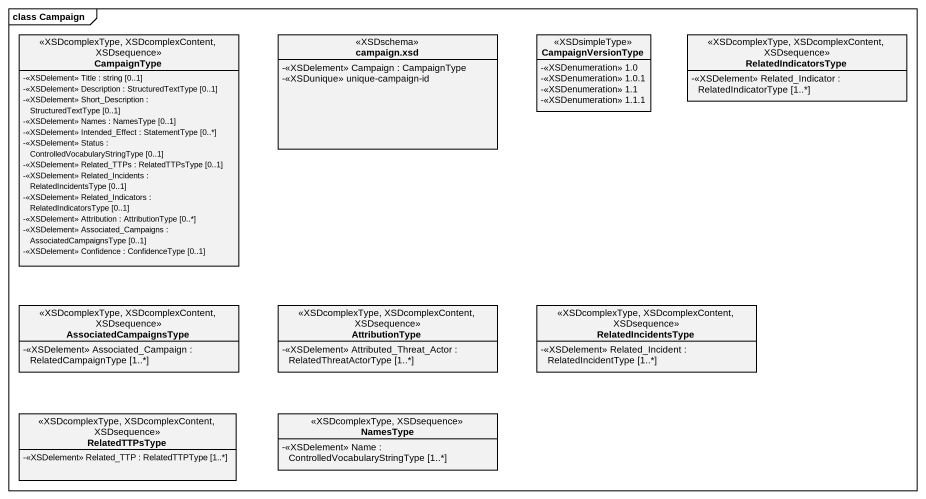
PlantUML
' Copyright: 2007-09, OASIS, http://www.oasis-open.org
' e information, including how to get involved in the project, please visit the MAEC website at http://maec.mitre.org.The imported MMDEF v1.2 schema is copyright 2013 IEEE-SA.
@startuml
mainframe class Campaign
hide circle
hide empty members
skinparam classAttributeIconSize 0
class CampaignType <<XSDcomplexType, XSDcomplexContent, XSDsequence>> {
  -<<XSDelement>> Title : string [0..1]
  -<<XSDelement>> Description : StructuredTextType [0..1]
  -<<XSDelement>> Short_Description : StructuredTextType [0..1]
  -<<XSDelement>> Names : NamesType [0..1]
  -<<XSDelement>> Intended_Effect : StatementType [0..*]
  -<<XSDelement>> Status : ControlledVocabularyStringType [0..1]
  -<<XSDelement>> Related_TTPs : RelatedTTPsType [0..1]
  -<<XSDelement>> Related_Incidents : RelatedIncidentsType [0..1]
  -<<XSDelement>> Related_Indicators : RelatedIndicatorsType [0..1]
  -<<XSDelement>> Attribution : AttributionType [0..*]
  -<<XSDelement>> Associated_Campaigns : AssociatedCampaignsType [0..1]
  -<<XSDelement>> Confidence : ConfidenceType [0..1]
}
class "campaign.xsd" as campaign_xsd <<XSDschema>> {
  -<<XSDelement>> Campaign : CampaignType
  -<<XSDunique>> unique-campaign-id
}
class CampaignVersionType <<XSDsimpleType>> {
  -<<XSDenumeration>> 1.0
  -<<XSDenumeration>> 1.0.1
  -<<XSDenumeration>> 1.1
  -<<XSDenumeration>> 1.1.1
}
class RelatedIndicatorsType <<XSDcomplexType, XSDcomplexContent, XSDsequence>> {
  -<<XSDelement>> Related_Indicator : RelatedIndicatorType [1..*]
}
class AssociatedCampaignsType <<XSDcomplexType, XSDcomplexContent, XSDsequence>> {
  -<<XSDelement>> Associated_Campaign : RelatedCampaignType [1..*]
}
class AttributionType <<XSDcomplexType, XSDcomplexContent, XSDsequence>> {
  -<<XSDelement>> Attributed_Threat_Actor : RelatedThreatActorType [1..*]
}
class RelatedIncidentsType <<XSDcomplexType, XSDcomplexContent, XSDsequence>> {
  -<<XSDelement>> Related_Incident : RelatedIncidentType [1..*]
}
class RelatedTTPsType <<XSDcomplexType, XSDcomplexContent, XSDsequence>> {
  -<<XSDelement>> Related_TTP : RelatedTTPType [1..*]
}
class NamesType <<XSDcomplexType, XSDsequence>> {
  -<<XSDelement>> Name : ControlledVocabularyStringType [1..*]
}
@enduml
